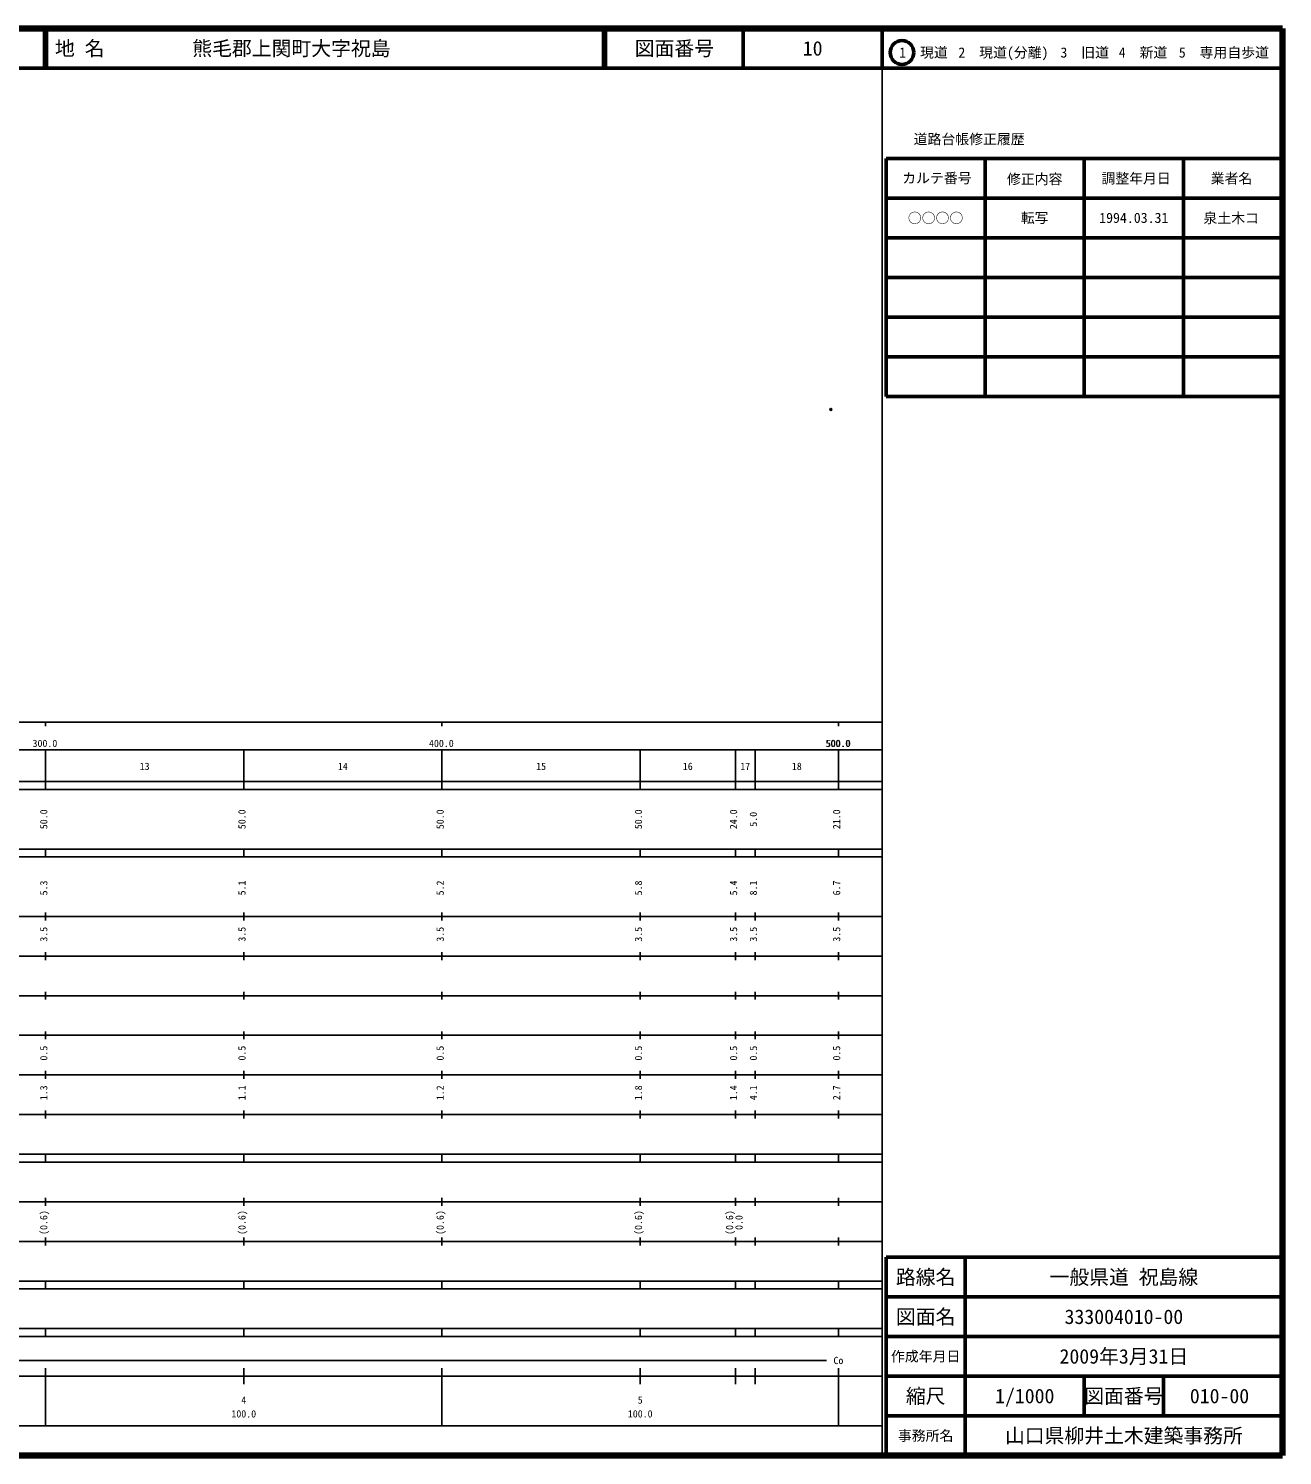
# Model space of a CAD drawing. Units: millimetres on the paper. Extents: x 40 to 680, y 20 to 380.
# Drawn here: x 363.7 to 680, y 20 to 380 of the extents above; entities that cross this region are included whole.
import ezdxf
from ezdxf.enums import TextEntityAlignment as Align

# ---------------------------------------------------------------- set-up
doc = ezdxf.new("R2010")
doc.units = ezdxf.units.MM
doc.header["$PDMODE"] = 32
doc.header["$PDSIZE"] = 0.5
doc.layers.add('M-OTRS', color=6, linetype='Continuous')
doc.layers.add('M-TTL-TXT', color=7, linetype='Continuous')
for name, color, linetype, lineweight in [('M-TTL', 2, 'Continuous', 140), ('M-TTL-BAND', 7, 'Continuous', 25), ('M-TTL-FRAM', 2, 'Continuous', 50), ('M-TTL-LINE', 7, 'Continuous', 50)]:
    doc.layers.add(name, color=color, linetype=linetype, lineweight=lineweight)
doc.styles.add('ＭＳ ゴシック', font='')
doc.styles.get('ＭＳ ゴシック').set_extended_font_data('MS Gothic')

msp = doc.modelspace()

# ---------------------------------------------------------------- linework, layer by layer
at = {"layer": 'M-OTRS'}
msp.add_point((566.101, 283.898), dxfattribs=at)
at = {"layer": 'M-TTL'}
for p, q in [((680, 380), (40, 380)), ((680, 20), (680, 380)), ((40, 20), (680, 20))]:
    msp.add_line(p, q, dxfattribs=at)
at = {"layer": 'M-TTL-BAND'}
for p, q in [((579, 20), (579, 370)), ((40, 205), (579, 205)), ((368, 205), (368, 204)), ((468, 205), (468, 204)), ((568, 205), (568, 204)), ((68, 198), (579, 198)), ((368, 188), (368, 198)), ((418, 188), (418, 198)), ((468, 188), (468, 198)), ((518, 188), (518, 198)), ((542, 188), (542, 198)), ((547, 188), (547, 198)), ((568, 188), (568, 198)), ((40, 190), (579, 190)), ((40, 188), (579, 188)), ((40, 173), (579, 173)), ((368, 171), (368, 173)), ((418, 171), (418, 173)), ((468, 171), (468, 173)), ((518, 171), (518, 173)), ((542, 171), (542, 173)), ((547, 171), (547, 173)), ((568, 171), (568, 173)), ((40, 171), (579, 171)), ((40, 156), (579, 156)), ((368, 155), (368, 157)), ((418, 155), (418, 157)), ((468, 155), (468, 157)), ((518, 155), (518, 157)), ((542, 155), (542, 157)), ((547, 155), (547, 157)), ((568, 155), (568, 157)), ((46, 146), (579, 146)), ((368, 145), (368, 147)), ((418, 145), (418, 147)), ((468, 145), (468, 147)), ((518, 145), (518, 147)), ((542, 145), (542, 147)), ((547, 145), (547, 147)), ((568, 145), (568, 147)), ((368, 135), (368, 137)), ((418, 135), (418, 137)), ((468, 135), (468, 137)), ((518, 135), (518, 137)), ((542, 135), (542, 137)), ((547, 135), (547, 137)), ((568, 135), (568, 137)), ((52, 136), (579, 136)), ((46, 126), (579, 126)), ((368, 125), (368, 127)), ((418, 125), (418, 127)), ((468, 125), (468, 127)), ((518, 125), (518, 127)), ((542, 125), (542, 127)), ((547, 125), (547, 127)), ((568, 125), (568, 127)), ((52, 116), (579, 116)), ((368, 115), (368, 117)), ((418, 115), (418, 117)), ((468, 115), (468, 117)), ((518, 115), (518, 117)), ((542, 115), (542, 117)), ((547, 115), (547, 117)), ((568, 115), (568, 117)), ((46, 106), (579, 106)), ((368, 105), (368, 107)), ((418, 105), (418, 107)), ((468, 105), (468, 107)), ((518, 105), (518, 107)), ((542, 105), (542, 107)), ((547, 105), (547, 107)), ((568, 105), (568, 107)), ((40, 96), (579, 96)), ((40, 94), (579, 94)), ((368, 94), (368, 96)), ((418, 94), (418, 96)), ((468, 94), (468, 96)), ((518, 94), (518, 96)), ((542, 94), (542, 96)), ((547, 94), (547, 96)), ((568, 94), (568, 96)), ((49, 84), (579, 84)), ((368, 83), (368, 85)), ((418, 83), (418, 85)), ((468, 83), (468, 85)), ((518, 83), (518, 85)), ((542, 83), (542, 85)), ((547, 83), (547, 85)), ((568, 83), (568, 85)), ((40, 74), (579, 74)), ((368, 73), (368, 75)), ((418, 73), (418, 75)), ((468, 73), (468, 75)), ((518, 73), (518, 75)), ((542, 73), (542, 75)), ((547, 73), (547, 75)), ((568, 73), (568, 75)), ((40, 64), (579, 64)), ((40, 62), (579, 62)), ((368, 62), (368, 64)), ((418, 62), (418, 64)), ((468, 62), (468, 64)), ((518, 62), (518, 64)), ((542, 62), (542, 64)), ((547, 62), (547, 64)), ((568, 62), (568, 64)), ((40, 52), (579, 52)), ((368, 50), (368, 52)), ((418, 50), (418, 52)), ((468, 50), (468, 52)), ((518, 50), (518, 52)), ((542, 50), (542, 52)), ((547, 50), (547, 52)), ((568, 50), (568, 52)), ((40, 50), (579, 50)), ((71, 44), (565, 44)), ((40, 40), (579, 40)), ((368, 27.5), (368, 42)), ((418, 38), (418, 42)), ((468, 27.5), (468, 42)), ((518, 38), (518, 42)), ((542, 38), (542, 42)), ((547, 38), (547, 42)), ((568, 27.5), (568, 42)), ((68, 27.5), (579, 27.5))]:
    msp.add_line(p, q, dxfattribs=at)
at = {"layer": 'M-TTL-FRAM'}
for p, q in [((580, 347.197), (580, 287.197)), ((580, 347.197), (680, 347.197)), ((580, 287.197), (680, 287.197)), ((680, 70), (580, 70)), ((580, 70), (580, 20))]:
    msp.add_line(p, q, dxfattribs=at)
at = {"layer": 'M-TTL-LINE'}
for p, q in [((367.75, 380), (367.75, 370)), ((368.25, 380), (368.25, 370)), ((508.747, 380), (508.747, 370)), ((509.247, 380), (509.247, 370)), ((543.997, 380), (543.997, 370)), ((579, 380), (579, 370)), ((40, 370), (680, 370)), ((605, 347.197), (605, 287.197)), ((630, 347.197), (630, 287.197)), ((655, 347.197), (655, 287.197)), ((580, 337.197), (680, 337.197)), ((580, 327.197), (680, 327.197)), ((580, 317.197), (680, 317.197)), ((580, 307.197), (680, 307.197)), ((580, 297.197), (680, 297.197)), ((600, 70), (600, 20)), ((680, 60), (580, 60)), ((680, 50), (580, 50)), ((680, 40), (580, 40)), ((630, 40), (630, 30)), ((650, 40), (650, 30)), ((680, 30), (580, 30))]:
    msp.add_line(p, q, dxfattribs=at)
msp.add_circle((584.031, 373.958), 3, dxfattribs=at)

# ---------------------------------------------------------------- texts
at = {"layer": 'M-TTL-BAND', "style": 'ＭＳ ゴシック'}
for s, p in [('300.0', (367.844, 198.195)), ('400.0', (467.844, 198.195)), ('500.0', (567.844, 198.195)), ('500.0', (568, 198.195)), ('13', (393, 192.405)), ('14', (443, 192.405)), ('15', (493, 192.405)), ('16', (530, 192.405)), ('17', (544.5, 192.405)), ('18', (557.5, 192.405)), ('Co', (568, 42.5)), ('4', (418, 32.523)), ('5', (518, 32.523)), ('100.0', (418, 29.033)), ('100.0', (518, 29.033))]:
    msp.add_text(s, height=1.833, dxfattribs=at).set_placement(p, align=Align.BOTTOM_CENTER)
for s, p in [('50.0', (369, 180.5)), ('50.0', (419, 180.5)), ('50.0', (469, 180.5)), ('50.0', (519, 180.5)), ('24.0', (543, 180.5)), ('5.0', (548, 180.5)), ('21.0', (569, 180.5)), ('5.3', (369, 163.174)), ('5.1', (419, 163.174)), ('5.2', (469, 163.174)), ('5.8', (519, 163.174)), ('5.4', (543, 163.174)), ('8.1', (548, 163.174)), ('6.7', (569, 163.174)), ('3.5', (369, 151.5)), ('3.5', (419, 151.5)), ('3.5', (469, 151.5)), ('3.5', (519, 151.5)), ('3.5', (543, 151.5)), ('3.5', (548, 151.5)), ('3.5', (569, 151.5)), ('0.5', (369, 121.5)), ('0.5', (419, 121.5)), ('0.5', (469, 121.5)), ('0.5', (519, 121.5)), ('0.5', (543, 121.5)), ('0.5', (548, 121.5)), ('0.5', (569, 121.5)), ('1.3', (369, 111.5)), ('1.1', (419, 111.5)), ('1.2', (469, 111.5)), ('1.8', (519, 111.5)), ('1.4', (543, 111.5)), ('4.1', (548, 111.5)), ('2.7', (569, 111.5)), ('(0.6)', (369, 78.764)), ('(0.6)', (419, 78.764)), ('(0.6)', (469, 78.764)), ('(0.6)', (519, 78.764)), ('(0.6)', (542, 78.764)), ('0.0', (544.37, 78.764))]:
    msp.add_text(s, height=1.833, rotation=90, dxfattribs=at).set_placement(p, align=Align.BOTTOM_CENTER)
at = {"layer": 'M-TTL-TXT', "style": 'ＭＳ ゴシック'}
for s, p in [('地 名', (370.38, 375)), ('熊毛郡上関町大字祝島', (405.024, 375))]:
    msp.add_text(s, height=3.666, dxfattribs=at).set_placement(p, align=Align.MIDDLE_LEFT)
for s, height, p in [('図面番号', 3.666, (526.622, 375)), ('10', 3.666, (561.497, 375)), ('1\u3000現道', 2.566, (589.448, 373.958)), ('2\u3000現道(分離)', 2.566, (609.619, 373.958)), ('3\u3000旧道', 2.566, (630.121, 373.958)), ('4\u3000新道', 2.566, (644.824, 373.958)), ('5\u3000専用自歩道', 2.566, (665.228, 373.958)), ('道路台帳修正履歴', 2.566, (600.968, 352.113)), ('カルテ番号', 2.566, (592.839, 342.277)), ('修正内容', 2.566, (617.509, 342.023)), ('調整年月日', 2.566, (643.089, 342.197)), ('業者名', 2.566, (667.134, 342.197)), ('○○○○', 2.566, (592.5, 332.189)), ('転写', 2.566, (617.5, 332.245)), ('1994.03.31', 2.566, (642.5, 332.245)), ('泉土木コ', 2.566, (667.077, 332.189)), ('路線名', 3.666, (590, 65)), ('路線名', 3.666, (590, 65)), ('一般県道 祝島線', 3.666, (640, 65)), ('図面名', 3.666, (590, 55)), ('図面名', 3.666, (590, 55)), ('333004010-00', 3.666, (640, 55)), ('2009年3月31日', 3.666, (640, 45)), ('作成年月日', 2.566, (590, 45)), ('作成年月日', 2.566, (590, 45)), ('縮尺', 3.666, (590, 35)), ('縮尺', 3.666, (590, 35)), ('1/1000', 3.666, (615, 35)), ('図面番号', 3.666, (640, 35)), ('図面番号', 3.666, (640, 35)), ('010-00', 3.666, (664.125, 35)), ('事務所名', 2.566, (590, 25)), ('事務所名', 2.566, (590, 25)), ('山口県柳井土木建築事務所', 3.666, (640, 25))]:
    msp.add_text(s, height=height, dxfattribs=at).set_placement(p, align=Align.MIDDLE_CENTER)

doc.saveas('drawing.dxf')
